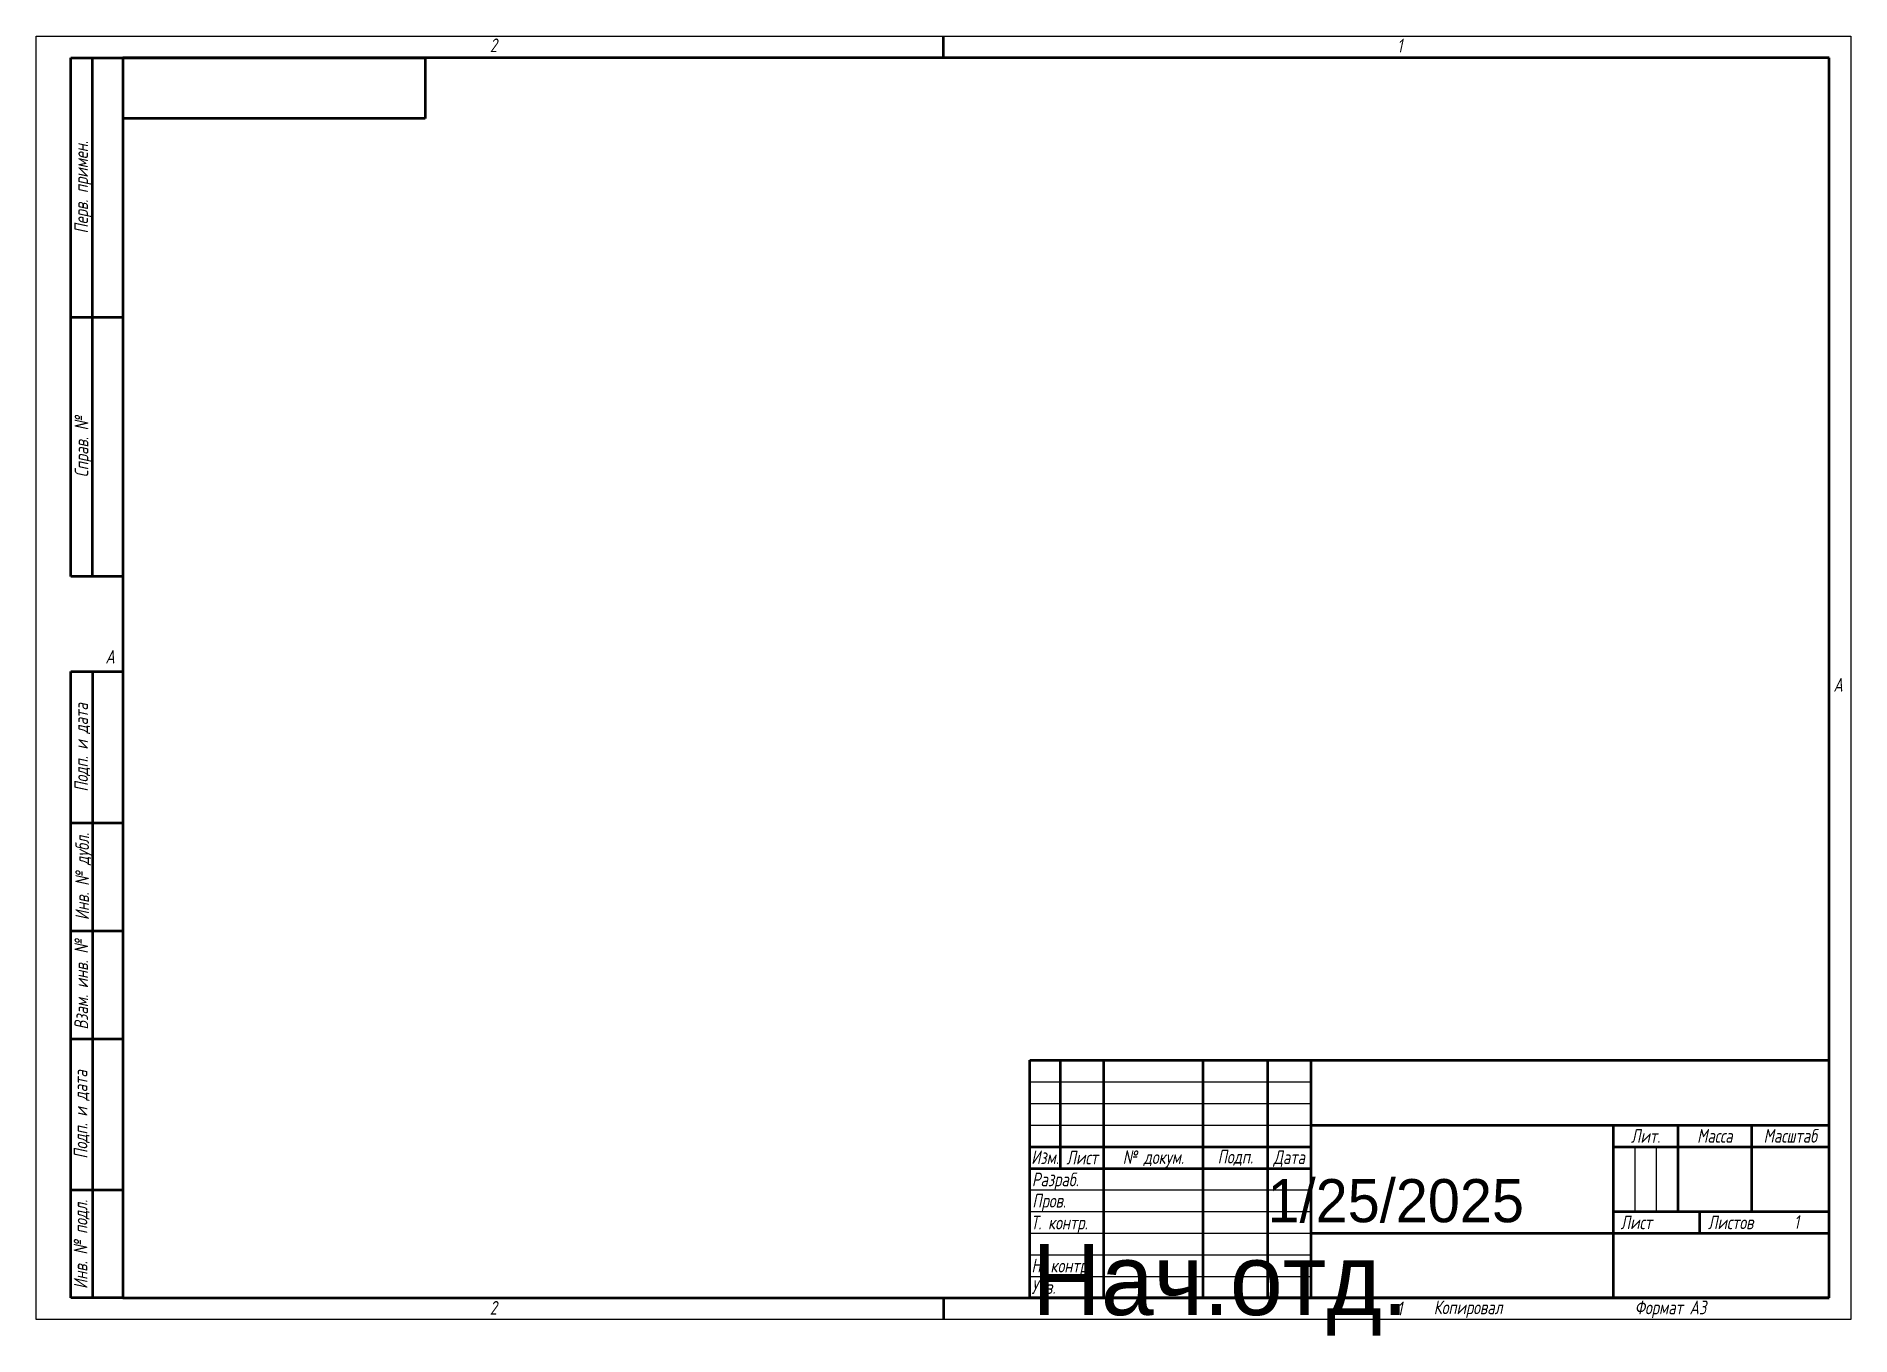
# Model space of a CAD drawing. Header units: millimetres. Extents: x 0 to 420, y -4 to 297.
import ezdxf
from ezdxf.enums import TextEntityAlignment as Align

# ---------------------------------------------------------------- set-up
doc = ezdxf.new("R2018")
doc.units = ezdxf.units.MM
for name, color, linetype, lineweight in [('경계(GOST)', 7, 'Continuous', 50), ('기호(GOST)', 7, 'Continuous', 25), ('스케치 형상(GOST)', 7, 'Continuous', 50), ('제목(GOST)', 7, 'Continuous', 50)]:
    doc.layers.add(name, color=color, linetype=linetype, lineweight=lineweight)
doc.styles.add('Alternative Text (GOST)', font='ariali.ttf', dxfattribs={"width": 0.8})

# ---------------------------------------------------------------- blocks, each defined once
blk = doc.blocks.new('경계 GOST - Border')
at = {"layer": '경계(GOST)', "lineweight": 25}
for p, q in [((0, 0), (0, 297)), ((0, 297), (420, 297)), ((420, 297), (420, 0)), ((420, 0), (0, 0))]:
    blk.add_line(p, q, dxfattribs=at)
at = {"layer": '경계(GOST)'}
for p, q in [((210, 292), (210, 297)), ((415, 292), (20, 292)), ((20, 292), (20, 5)), ((415, 5), (415, 292)), ((20, 5), (415, 5)), ((210, 5), (210, 0))]:
    blk.add_line(p, q, dxfattribs=at)
at = {"layer": '경계(GOST)', "char_height": 3.17, "attachment_point": 1, "style": 'Alternative Text (GOST)'}
for s, insert, width in [('\\fGOST Common|b0|i1;{\\H3.1700;2}', (105, 296.5), 5.2328), ('\\fGOST Common|b0|i1;{\\H3.1700;1}', (315.02, 296.44), 5.2327), ('\\fGOST Common|b0|i1;{\\H3.1700;A}', (16, 155), 5.1335), ('\\fGOST Common|b0|i1;{\\H3.1700;A}', (416, 148.5), 5.0704), ('\\fGOST Common|b0|i1;{\\H3.1700;2}', (104.99, 4.3), 5.2328), ('\\fGOST Common|b0|i1;{\\H3.1700;Формат А3}', (370, 4.39), 25.2103), ('\\fGOST Common|b0|i1;{\\H3.1700;1}', (315, 4.14), 6.6287)]:
    blk.add_mtext(s, dxfattribs=dict(at, insert=insert, width=width))
blk = doc.blocks.new('제목 블록 GOST - Form 1')
at = {"layer": '제목(GOST)'}
for p, q in [((0, 55), (185, 55)), ((0, 0), (0, 55)), ((0, 0), (0, 55)), ((7, 55), (7, 30)), ((17, 55), (17, 0)), ((40, 55), (40, 0)), ((55, 55), (55, 0)), ((65, 55), (65, 0)), ((185, 0), (185, 55)), ((65, 40), (185, 40)), ((135, 40), (135, 0)), ((150, 40), (150, 20)), ((167, 40), (167, 20)), ((0, 35), (65, 35)), ((135, 35), (185, 35)), ((0, 30), (65, 30)), ((135, 20), (185, 20)), ((155, 20), (155, 15)), ((65, 15), (185, 15)), ((185, 0), (0, 0))]:
    blk.add_line(p, q, dxfattribs=at)
at = {"layer": '제목(GOST)', "linetype": 'Continuous', "lineweight": 25}
for p, q in [((0, 50), (65, 50)), ((0, 45), (65, 45)), ((0, 40), (65, 40)), ((140, 35), (140, 20)), ((145, 35), (145, 20)), ((0, 25), (65, 25)), ((0, 20), (65, 20)), ((0, 15), (65, 15)), ((0, 10), (65, 10)), ((0, 5), (65, 5))]:
    blk.add_line(p, q, dxfattribs=at)
at = {"layer": '제목(GOST)', "char_height": 3.17, "style": 'Alternative Text (GOST)'}
for s, insert, width, attachment_point in [('\\fGOST Common|b0|i1;{\\H3.1700;Лит.}', (142.52, 37.49), 14.9766, 5), ('\\fGOST Common|b0|i1;{\\H3.1700;Масса}', (158.55, 37.51), 16.9878, 5), ('\\fGOST Common|b0|i1;{\\H3.1700;Масштаб}', (176.02, 37.53), 17.8316, 5), ('\\fGOST Common|b0|i1;{\\H3.1700;Изм.}', (3.5, 32.56), 6.9635, 5), ('\\fGOST Common|b0|i1;{\\H3.1700;Лист}', (12.1, 32.5), 10.0029, 5), ('\\A0;\\fGOST Common|b0|i1;{\\H3.1700;№ докум.}', (28.58, 32.16), 22.9069, 5), ('\\fGOST Common|b0|i1;{\\H3.1700;Подп.}', (47.56, 32.45), 14.879, 5), ('\\fGOST Common|b0|i1;{\\H3.1700;Дата}', (60.02, 32.24), 9.9614, 5), ('\\A0;', (100.03, 29.98), 69.6093, 5), ('\\fGOST Common|b0|i1;{\\H3.1700;Разраб.}', (0.47, 27), 16.9971, 4), ('\\fGOST Common|b0|i1;{\\H3.1700;Пров.}', (0.56, 22.08), 17.0192, 4), ('\\A0;\\fGOST Common|b0|i1;{\\H3.1700;Т. контр.}', (0.23, 17.01), 16.9554, 4), ('\\fGOST Common|b0|i1;{\\H3.1700;Лист}', (140.37, 17.5), 10.5071, 5), ('\\A1;', (150.6, 17.54), 8.8313, 5), ('\\fGOST Common|b0|i1;{\\H3.1700;Листов}', (162.21, 17.5), 14.3668, 5), ('\\fGOST Common|b0|i1;{\\H3.1700;1 }', (177.46, 17.58), 14.9653, 5), ('\\fGOST Common|b0|i1;{\\H3.1700;Н. контр.}', (0.36, 7.05), 16.9999, 4), ('\\fArial|b0|i1;\\W1.00;{\\H3.1700;\\A0;}', (160.02, 7.6), 49.9832, 5), ('\\fGOST Common|b0|i1;{\\H3.1700;Утв.}', (0.34, 2.52), 17.0083, 4), ('\\fGOST Common|b0|i1;{\\H3.1700;Копировал}', (93.48, -0.59), 19.7871, 1)]:
    blk.add_mtext(s, dxfattribs=dict(at, insert=insert, width=width, attachment_point=attachment_point))
at = {"layer": '제목(GOST)', "lineweight": 30, "flags": 104}
for tag, height, p in [('Rev1', 2.9, (3.51, 52.52)), ('Sheet1', 2.9, (12.03, 52.52)), ('Docum1', 2.9, (28.54, 52.48)), ('Rev2', 2.9, (3.5, 47.52)), ('Sheet2', 2.9, (12.01, 47.5)), ('Docum2', 2.9, (28.53, 47.5)), ('Rev3', 2.9, (3.5, 42.5)), ('Sheet3', 2.9, (12.01, 42.51)), ('Docum3', 2.9, (28.51, 42.48)), ('Rev4', 2.9, (3.51, 37.5)), ('Sheet4', 2.9, (12, 37.53)), ('Docum4', 2.9, (28.51, 37.52)), ('Litera', 3.5, (137.52, 27.25)), ('Litera_2', 3.5, (142.51, 27.22)), ('Litera_3', 3.5, (147.52, 27.21)), ('Mass', 3.5, (158.47, 27.53)), ('Scale', 3.5, (176, 27.6)), ('Document_type', 3.17, (100.08, 17.56)), ('Material_Class', 3.5, (99.98, 7.54))]:
    blk.add_attdef(tag, text='', height=height, dxfattribs=at).set_placement(p, align=Align.MIDDLE_CENTER)
for tag, height, p in [('Sign1', 2.9, (40.01, 52.51)), ('Date1', 2.5, (55.01, 52.51)), ('Sign2', 2.9, (40.01, 47.5)), ('Date2', 2.5, (55.01, 47.49)), ('Sign3', 2.9, (40.01, 42.51)), ('Date3', 2.5, (55.02, 42.52)), ('Sign4', 2.9, (40.01, 37.51)), ('Date4', 2.5, (55.02, 37.51)), ('AUTHOR', 3.17, (17.41, 27.49)), ('Designed_Sign.', 2.9, (40.05, 27.51)), ('CREATION_DATE', 2.5, (55.01, 27.51)), ('Checked_Sign.', 2.9, (40.05, 22.52)), ('CHECKED_DATE', 2.5, (55.02, 22.51)), ('Engineer_Sign.', 2.9, (40.05, 17.51)), ('Engineer_Date', 2.5, (55.01, 17.5)), ('Authority_Sign.', 2.9, (40.01, 12.5)), ('Authority_Date', 2.5, (55.01, 12.51)), ('Authority_Title', 3.17, (0.52, 12.51)), ('Eng._Approved_By_Sign.', 2.9, (40.05, 7.52)), ('ENG_APPROVAL_DATE', 2.5, (55.02, 7.51)), ('Mfg._Approved_By_Sign.', 2.9, (40.05, 2.51)), ('MFG_APPROVED_DATE', 2.5, (55.01, 2.5))]:
    blk.add_attdef(tag, text='', height=height, dxfattribs=at).set_placement(p, align=Align.MIDDLE_LEFT)
for tag, p in [('Material_Name', (133.71, 9.75)), ('Material_GOST', (134.04, 4.06))]:
    blk.add_attdef(tag, text='', height=3.5, dxfattribs=at).set_placement(p, align=Align.MIDDLE_RIGHT)
blk = doc.blocks.new('GOST - Title Extension 1_1')
at = {"layer": '스케치 형상(GOST)'}
for p, q in [((-12, 0), (-12, 145)), ((-12, 145), (0, 145)), ((-7, 145), (-7, 0)), ((-12, 110), (-7, 110)), ((-7, 110), (0, 110)), ((-12, 85), (-7, 85)), ((-7, 85), (0, 85)), ((-12, 60), (-7, 60)), ((-7, 60), (0, 60)), ((-12, 25), (-7, 25)), ((-7, 25), (0, 25)), ((0, 0), (-12, 0))]:
    blk.add_line(p, q, dxfattribs=at)
at = {"layer": '기호(GOST)', "char_height": 3.17, "attachment_point": 5, "rotation": 90, "style": 'Alternative Text (GOST)'}
for s, insert, width in [('\\fGOST Common|b0|i1;{\\H3.1700;Подп. и дата}', (-9.37, 127.41), 34.7679), ('\\fGOST Common|b0|i1;{\\H3.1700;Инв. № дубл.}', (-8.95, 97.55), 24.8438), ('\\fGOST Common|b0|i1;{\\H3.1700;Взам. инв. №}', (-9.58, 72.53), 24.8669), ('\\fGOST Common|b0|i1;{\\H3.1700;Подп. и дата}', (-9.5, 42.47), 35.1486), ('\\fGOST Common|b0|i1;{\\H3.1700;Инв. № подл.}', (-9.5, 12.41), 24.9618), ('\\A0;', (-3.33, 12.68), 24.8909)]:
    blk.add_mtext(s, dxfattribs=dict(at, insert=insert, width=width))
at = {"layer": '기호(GOST)', "lineweight": 30, "flags": 17}
for tag, p in [('Sign._and_Date_2', (-3.53, 127.51)), ('Copy_Stock_Number', (-3.41, 97.47)), ('Replacement_Stock_Number', (-3.46, 72.53)), ('Sign._and_Date', (-3.42, 42.35))]:
    blk.add_attdef(tag, text='', height=3.17, rotation=90, dxfattribs=at).set_placement(p, align=Align.MIDDLE_CENTER)
blk = doc.blocks.new('GOST - Title Extension 2')
at = {"layer": '스케치 형상(GOST)'}
for p, q in [((-12, 0), (-12, 120)), ((-12, 120), (0, 120)), ((-7, 0), (-7, 120)), ((-12, 60), (0, 60)), ((0, 0), (-12, 0))]:
    blk.add_line(p, q, dxfattribs=at)
at = {"layer": '기호(GOST)', "char_height": 3.17, "attachment_point": 5, "rotation": 90, "style": 'Alternative Text (GOST)'}
for s, insert, width in [('\\fGOST Common|b0|i1;{\\H3.1700;Перв. примен.}', (-9.19, 90.05), 60.0143), ('\\fGOST Common|b0|i1;{\\H3.1700;Справ. №}', (-9.1, 30), 59.9357)]:
    blk.add_mtext(s, dxfattribs=dict(at, insert=insert, width=width))
at = {"layer": '기호(GOST)', "lineweight": 30, "flags": 17}
for tag, p in [('First_Reference', (-3.65, 90.03)), ('Reference_Part_Number', (-3.55, 30.02))]:
    blk.add_attdef(tag, text='', height=3.17, rotation=90, dxfattribs=at).set_placement(p, align=Align.MIDDLE_CENTER)
blk = doc.blocks.new('GOST - Title Extension 3_1')
at = {"layer": '스케치 형상(GOST)'}
for p, q in [((0, 0), (70, 0)), ((70, 0), (70, -14)), ((70, -14), (0, -14))]:
    blk.add_line(p, q, dxfattribs=at)

msp = doc.modelspace()

# ---------------------------------------------------------------- block references
for name, p in [('경계 GOST - Border', (0, 0)), ('GOST - Title Extension 2', (20, 172)), ('GOST - Title Extension 3_1', (20, 292)), ('GOST - Title Extension 1_1', (20, 5))]:
    msp.add_blockref(name, p)
ref = msp.add_blockref('제목 블록 GOST - Form 1', (230, 5))
lines = msp.add_mtext('Нач.отд.', dxfattribs={"layer": '제목(GOST)', "insert": (230.52, 17.51), "char_height": 16.476, "attachment_point": 1})
ref.add_attrib('Authority_Title', '', (230.52, 17.51), dxfattribs={"flags": 104}).embed_mtext(lines)
lines = msp.add_mtext('1/25/2025', dxfattribs={"layer": '제목(GOST)', "insert": (285.01, 32.51), "char_height": 9.98, "attachment_point": 1})
ref.add_attrib('CREATION_DATE', '', (285.01, 32.51), dxfattribs={"flags": 104}).embed_mtext(lines)

doc.saveas('drawing.dxf')
